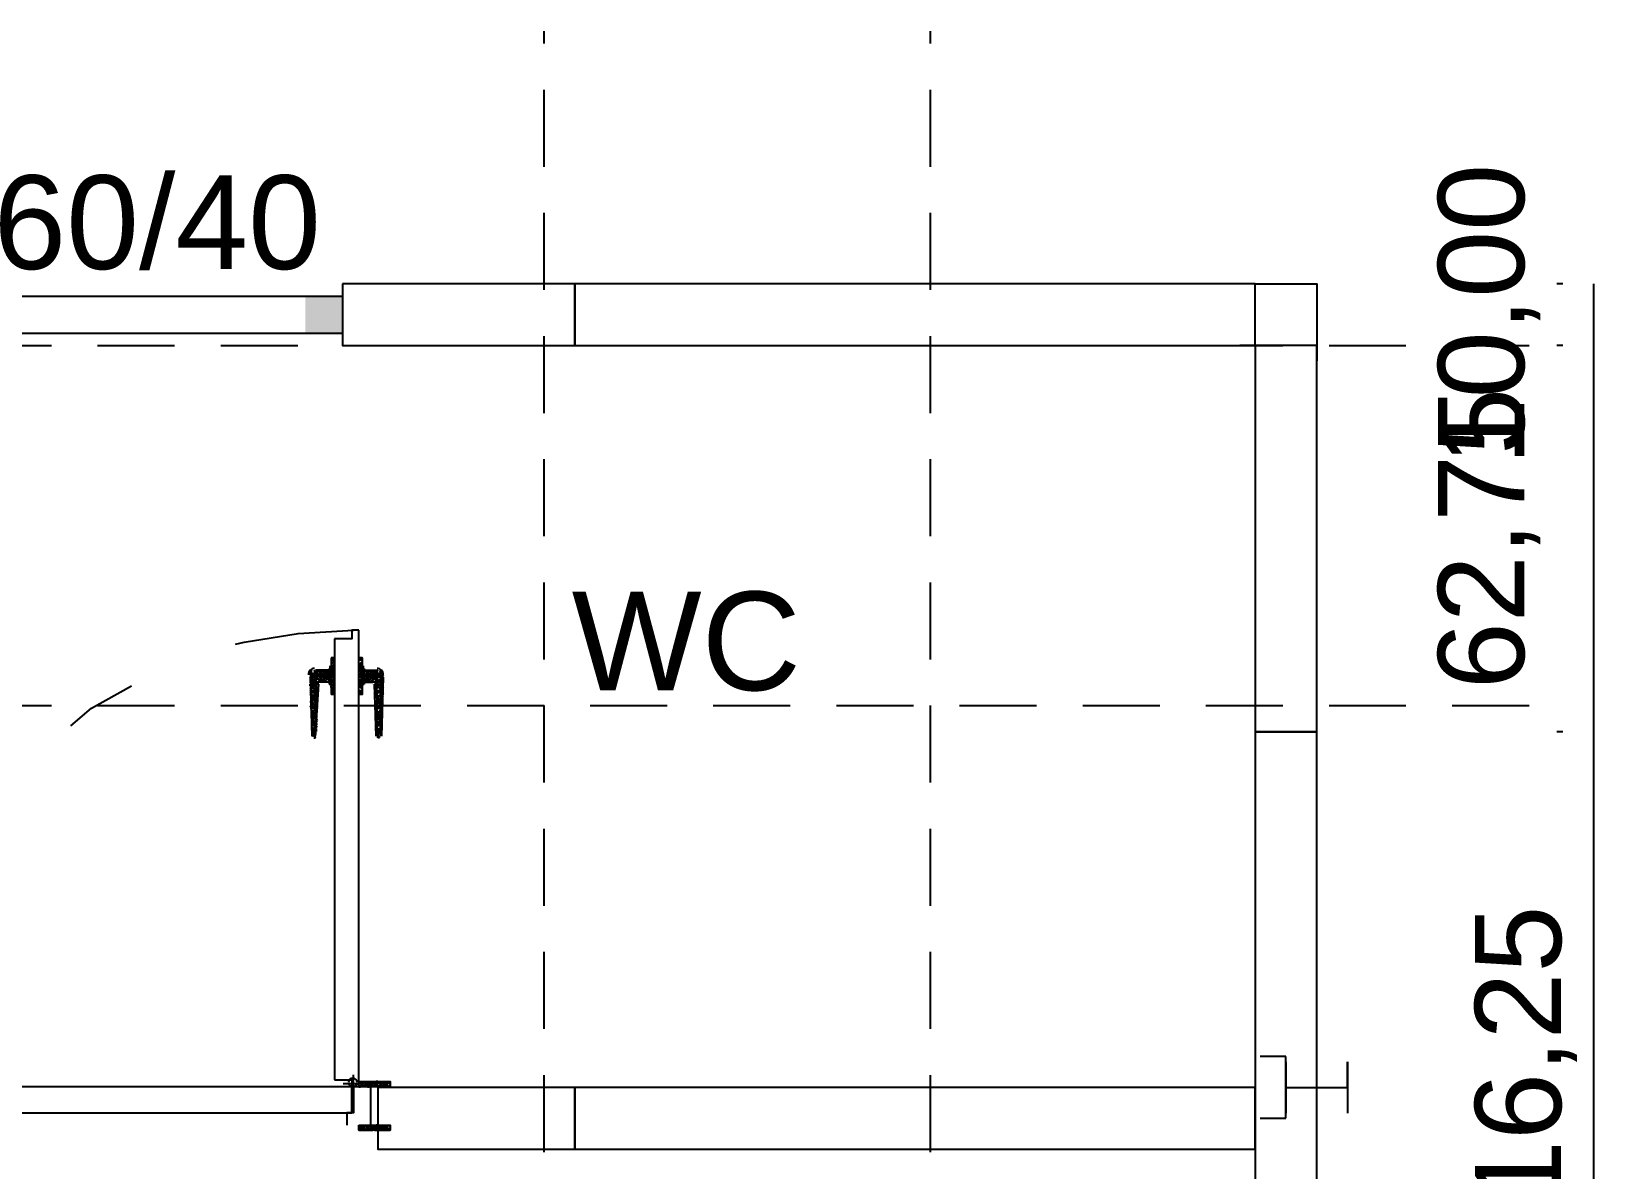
# Model space of a CAD drawing. Header units: centimetres. Extents: x -71 to 5571, y -2315 to 960.
# Drawn here: x 554.2 to 808, y 562.1 to 747 of the extents above; entities that cross this region are included whole.
import ezdxf

# ---------------------------------------------------------------- set-up
doc = ezdxf.new("R2010")
doc.units = ezdxf.units.CM
doc.linetypes.add('AKS_SEYREK', pattern=[20, 12.5, -7.5])
for name, color, linetype in [('AKS', 8, 'AKS_SEYREK'), ('DIS_DUVAR_100', 7, 'Continuous'), ('IC_DUVAR_100', 7, 'Continuous'), ('IC_KAPILAR', 7, 'Continuous'), ('IC_UCLU_H_100', 3, 'Continuous'), ('KOSE_PROFIL_100', 1, 'Continuous'), ('ODA_ADLARI', 7, 'Continuous'), ('OLCULER', 7, 'Continuous'), ('PENCERE', 10, 'Continuous')]:
    doc.layers.add(name, color=color, linetype=linetype)
doc.styles.add('ARIAL_TR', font='arial.ttf')
doc.dimstyles.new('PORTMAN', dxfattribs={"dimtxt": 14, "dimasz": 9, "dimexe": 6, "dimexo": 5, "dimgap": 4, "dimtad": 1, "dimzin": 0, "dimtxsty": 'ARIAL_TR', "dimblk": 'ARCHTICK', "dimcen": 2.5, "dimazin": 3, "dimtfac": 0.5, "dimtmove": 2, "dimatfit": 3})

# ---------------------------------------------------------------- blocks, each defined once
blk = doc.blocks.new('kaynak-pencere-6040')
at = {"layer": 'PENCERE', "color": 1}
for p, q in [((53375.86, 7992.28), (53385.86, 7992.28)), ((53377.86, 7932.28), (53377.86, 7992.28)), ((53383.86, 7932.28), (53383.86, 7992.28)), ((53375.86, 7932.28), (53385.86, 7932.28))]:
    blk.add_line(p, q, dxfattribs=at)
for points in [[(53377.86, 7992.28), (53377.86, 7986.28), (53383.86, 7992.28), (53383.86, 7986.28)], [(53377.86, 7932.28), (53377.86, 7938.28), (53383.86, 7932.28), (53383.86, 7938.28)]]:
    blk.add_solid(points, dxfattribs=at)
at = {"layer": 'PENCERE', "color": 0, "lineweight": 25, "style": 'ARIAL_TR'}
blk.add_text('60/40', height=15.217, rotation=90, dxfattribs=at).set_placement((53373.47, 7935.61))
blk = doc.blocks.new('BOM_P03_PENCERE_600x400')
at = {"layer": 'PENCERE'}
blk.add_blockref('kaynak-pencere-6040', (0, 0), dxfattribs=at)
blk = doc.blocks.new("100'LÜK 125'LİK (60x40) VASİSTASLI PANO")
for points in [[(0, 87.75), (10, 87.75), (10, 125.5), (0, 125.5)], [(0, 0), (10, 0), (10, 27.75), (0, 27.75)]]:
    blk.add_lwpolyline(points, close=True)
at = {"layer": 'PENCERE'}
blk.add_blockref('BOM_P03_PENCERE_600x400', (-53375.862, -7904.528), dxfattribs=at)
blk = doc.blocks.new("100'LÜK 110.5'LİK PANO")
blk.add_lwpolyline([(0, 0), (10, 0), (10, 110.5), (0, 110.5)], close=True)
blk = doc.blocks.new('100X100 DIŞ KÖŞE DİREĞİ')
at = {"color": 1}
for p, q in [((10, 12.5), (12.5, 12.5)), ((0, 2.5), (0, 0)), ((10, 2.5), (10, 0)), ((10, 2.5), (12.5, 2.5))]:
    blk.add_line(p, q, dxfattribs=at)
blk.add_lwpolyline([(0, 2.5), (10, 2.5), (10, 12.5), (0, 12.5)], close=True, dxfattribs=at)
blk = doc.blocks.new("100'LÜK 62.75'LİK PANO")
blk.add_lwpolyline([(0, 0), (10, 0), (10, 62.75), (0, 62.75)], close=True)
blk = doc.blocks.new("100'LÜK 116.25'LİK PANO")
blk.add_lwpolyline([(0, 0), (10, 0), (10, 116.25), (0, 116.25)], close=True)
blk = doc.blocks.new('kaynak-ic-kapi')
at = {"color": 133, "linetype": 'Continuous', "lineweight": 25, "true_color": 0x6ec1dd}
for p, q in [((54324.44, 7991.77), (54324.44, 7920.16)), ((54328.39, 7919.03), (54328.39, 7993.18)), ((54320.5, 7985.85), (54320.78, 7986.7)), ((54321.06, 7986.7), (54321.34, 7986.13)), ((54321.62, 7985.85), (54321.34, 7986.7)), ((54321.34, 7986.7), (54321.62, 7986.41)), ((54323.6, 7986.7), (54321.34, 7986.7)), ((54321.62, 7986.13), (54321.9, 7986.7)), ((54322.19, 7986.7), (54321.9, 7985.85)), ((54321.9, 7985.85), (54322.47, 7986.7)), ((54322.19, 7986.7), (54322.19, 7986.7)), ((54322.19, 7986.7), (54322.47, 7986.7)), ((54322.47, 7986.7), (54322.75, 7986.13)), ((54323.03, 7986.7), (54323.31, 7986.41)), ((54323.31, 7986.13), (54323.6, 7986.7)), ((54323.6, 7987.26), (54323.88, 7987.26)), ((54323.88, 7986.7), (54323.6, 7986.98)), ((54323.88, 7986.98), (54323.6, 7986.98)), ((54323.6, 7986.98), (54323.6, 7986.98)), ((54323.6, 7986.98), (54323.6, 7984.44)), ((54324.44, 7988.67), (54323.88, 7988.67)), ((54323.88, 7988.67), (54323.88, 7982.75)), ((54324.44, 7988.67), (54323.88, 7988.67)), ((54323.88, 7988.39), (54324.44, 7988.39)), ((54324.44, 7988.39), (54323.88, 7988.39)), ((54323.88, 7987.54), (54324.44, 7988.39)), ((54323.88, 7987.82), (54323.88, 7987.54)), ((54324.16, 7987.26), (54323.88, 7987.54)), ((54323.88, 7987.54), (54323.88, 7987.54)), ((54323.88, 7987.26), (54323.88, 7987.26)), ((54323.88, 7987.26), (54324.44, 7987.26)), ((54323.88, 7987.26), (54323.88, 7986.98)), ((54323.88, 7987.26), (54323.88, 7987.26)), ((54323.88, 7987.26), (54323.88, 7986.98)), ((54323.88, 7987.26), (54323.88, 7987.26)), ((54324.16, 7986.98), (54323.88, 7986.98)), ((54323.88, 7986.98), (54324.44, 7986.13)), ((54323.88, 7986.98), (54323.88, 7986.98)), ((54323.88, 7986.7), (54323.88, 7986.7)), ((54323.88, 7986.41), (54323.88, 7986.7)), ((54324.44, 7987.82), (54324.16, 7987.26)), ((54324.16, 7987.26), (54324.44, 7987.26)), ((54324.44, 7986.41), (54324.16, 7986.98)), ((54324.16, 7986.98), (54324.44, 7986.98)), ((54324.44, 7988.67), (54324.44, 7988.67)), ((54324.44, 7988.67), (54324.44, 7988.67)), ((54324.44, 7988.39), (54324.44, 7988.39)), ((54324.44, 7987.26), (54324.44, 7987.54)), ((54324.44, 7987.26), (54324.44, 7987.26)), ((54324.44, 7987.26), (54324.44, 7987.26)), ((54324.44, 7986.98), (54324.44, 7986.98)), ((54324.44, 7986.98), (54324.44, 7986.98)), ((54324.44, 7986.98), (54324.44, 7986.98)), ((54328.95, 7988.67), (54328.39, 7988.67)), ((54328.39, 7988.39), (54328.95, 7988.39)), ((54328.95, 7988.39), (54328.39, 7988.39)), ((54328.39, 7987.54), (54328.95, 7988.11)), ((54328.39, 7987.82), (54328.67, 7987.54)), ((54328.67, 7987.26), (54328.39, 7987.54)), ((54328.67, 7987.26), (54328.39, 7987.54)), ((54328.39, 7987.54), (54328.67, 7987.54)), ((54328.39, 7987.26), (54328.39, 7987.26)), ((54328.39, 7987.26), (54328.39, 7987.26)), ((54328.39, 7987.26), (54328.39, 7986.98)), ((54328.67, 7986.98), (54328.39, 7986.98)), ((54328.39, 7986.98), (54328.95, 7986.13)), ((54328.39, 7986.7), (54328.67, 7986.7)), ((54328.39, 7986.41), (54328.67, 7986.7)), ((54328.67, 7987.26), (54328.95, 7987.26)), ((54328.67, 7987.26), (54328.95, 7987.26)), ((54328.95, 7986.7), (54328.67, 7986.98)), ((54328.67, 7986.98), (54328.95, 7986.98)), ((54328.95, 7987.26), (54329.24, 7987.26)), ((54328.95, 7987.26), (54328.95, 7987.26)), ((54328.95, 7987.26), (54328.95, 7986.98)), ((54328.95, 7987.26), (54328.95, 7987.26)), ((54328.95, 7986.98), (54328.95, 7986.98)), ((54329.24, 7986.98), (54328.95, 7986.98)), ((54328.95, 7986.98), (54329.24, 7986.41)), ((54328.95, 7986.98), (54328.95, 7986.98)), ((54329.24, 7986.98), (54329.24, 7984.44)), ((54329.24, 7986.13), (54329.52, 7986.7)), ((54329.24, 7986.7), (54331.49, 7986.7)), ((54329.8, 7986.7), (54329.52, 7985.85)), ((54329.52, 7985.85), (54330.08, 7986.7)), ((54329.8, 7986.7), (54329.8, 7986.7)), ((54329.8, 7986.7), (54330.08, 7986.7)), ((54330.08, 7986.7), (54330.36, 7986.13)), ((54330.65, 7986.7), (54330.93, 7986.41)), ((54330.93, 7986.13), (54331.21, 7986.7)), ((54331.21, 7985.85), (54331.49, 7986.7)), ((54331.49, 7986.7), (54331.49, 7986.7)), ((54331.49, 7986.7), (54331.49, 7986.7)), ((54331.77, 7986.7), (54332.05, 7986.13)), ((54332.34, 7985.85), (54332.05, 7986.7)), ((54320.78, 7985.85), (54320.5, 7986.13)), ((54321.34, 7986.13), (54320.5, 7986.13)), ((54320.5, 7985.85), (54320.5, 7985.85)), ((54320.5, 7985.85), (54320.5, 7985.85)), ((54320.78, 7985.85), (54320.5, 7985.57)), ((54320.5, 7985.85), (54321.06, 7985)), ((54321.34, 7985.57), (54320.5, 7985.57)), ((54320.5, 7985.57), (54320.78, 7975.98)), ((54320.78, 7985), (54320.5, 7984.72)), ((54320.5, 7985), (54320.5, 7984.72)), ((54320.78, 7984.72), (54320.5, 7984.72)), ((54320.5, 7984.44), (54320.78, 7984.44)), ((54321.06, 7984.44), (54320.5, 7983.6)), ((54320.78, 7984.16), (54320.5, 7984.44)), ((54320.78, 7984.44), (54320.5, 7984.44)), ((54320.5, 7984.16), (54320.5, 7984.44)), ((54320.5, 7983.31), (54321.06, 7984.16)), ((54320.78, 7984.72), (54321.34, 7985.57)), ((54320.78, 7985), (54321.06, 7985)), ((54320.78, 7984.44), (54320.78, 7984.72)), ((54321.06, 7984.72), (54320.78, 7984.72)), ((54320.78, 7984.44), (54320.78, 7984.44)), ((54321.06, 7984.44), (54320.78, 7984.16)), ((54320.78, 7984.16), (54321.06, 7984.16)), ((54320.78, 7984.16), (54321.34, 7983.31)), ((54321.62, 7985.85), (54321.06, 7984.72)), ((54321.06, 7984.72), (54321.34, 7984.72)), ((54321.06, 7984.44), (54321.9, 7984.44)), ((54321.06, 7984.44), (54321.34, 7984.44)), ((54321.34, 7986.41), (54321.34, 7986.13)), ((54321.34, 7986.41), (54321.62, 7986.41)), ((54321.62, 7985.85), (54321.34, 7986.13)), ((54321.62, 7985.85), (54321.34, 7985.57)), ((54321.34, 7985.29), (54321.34, 7985.57)), ((54321.34, 7985.29), (54321.62, 7985.29)), ((54321.34, 7984.72), (54321.62, 7985.29)), ((54321.34, 7984.44), (54321.34, 7984.72)), ((54322.19, 7984.72), (54321.34, 7984.72)), ((54321.34, 7984.44), (54321.34, 7984.44)), ((54321.9, 7984.44), (54321.34, 7984.44)), ((54321.34, 7984.44), (54321.62, 7983.6)), ((54321.34, 7975.98), (54321.9, 7984.44)), ((54321.9, 7985.85), (54321.62, 7986.13)), ((54321.9, 7985.85), (54321.62, 7985.57)), ((54321.62, 7985.57), (54322.19, 7984.72)), ((54322.47, 7984.72), (54321.9, 7985.85)), ((54321.9, 7985.85), (54321.9, 7985.85)), ((54321.9, 7985.85), (54321.9, 7985.85)), ((54321.9, 7985.85), (54322.47, 7985)), ((54323.6, 7984.72), (54321.9, 7984.72)), ((54321.9, 7984.44), (54321.9, 7984.44)), ((54322.19, 7985.85), (54322.19, 7986.13)), ((54323.03, 7986.13), (54322.19, 7986.13)), ((54322.19, 7985.85), (54322.19, 7985.57)), ((54323.03, 7985.57), (54322.19, 7985.57)), ((54322.19, 7985), (54322.19, 7984.72)), ((54322.19, 7985), (54322.47, 7985)), ((54322.19, 7984.72), (54322.19, 7984.72)), ((54322.47, 7984.72), (54322.75, 7985.57)), ((54322.47, 7984.72), (54322.47, 7984.72)), ((54323.03, 7986.41), (54322.75, 7986.13)), ((54323.03, 7985.29), (54322.75, 7985.57)), ((54322.75, 7984.72), (54323.31, 7985.29)), ((54322.75, 7984.72), (54322.75, 7984.72)), ((54323.6, 7984.72), (54322.75, 7984.72)), ((54323.03, 7986.41), (54323.31, 7986.41)), ((54323.03, 7985.85), (54323.03, 7986.13)), ((54323.03, 7985.85), (54323.03, 7985.57)), ((54323.03, 7985.29), (54323.31, 7985.29)), ((54323.31, 7985.85), (54323.31, 7986.13)), ((54323.31, 7985.85), (54323.6, 7985.85)), ((54323.31, 7985.85), (54323.6, 7985.85)), ((54323.31, 7985.85), (54323.31, 7985.57)), ((54323.31, 7985.85), (54323.6, 7985.85)), ((54323.31, 7985.57), (54323.6, 7984.72)), ((54323.88, 7985.85), (54323.6, 7986.13)), ((54323.88, 7986.13), (54323.6, 7986.13)), ((54323.6, 7985.85), (54323.88, 7985.85)), ((54323.88, 7985.85), (54323.6, 7985.57)), ((54323.6, 7985.85), (54323.6, 7985.57)), ((54323.88, 7985.57), (54323.6, 7985.57)), ((54323.6, 7985.57), (54323.88, 7985.29)), ((54323.88, 7985), (54323.6, 7984.72)), ((54323.88, 7984.72), (54323.6, 7984.72)), ((54323.6, 7984.72), (54323.6, 7984.72)), ((54323.6, 7984.44), (54323.88, 7984.44)), ((54323.88, 7984.44), (54323.6, 7984.44)), ((54324.44, 7986.13), (54323.88, 7986.13)), ((54323.88, 7985.85), (54324.44, 7985.85)), ((54324.44, 7985.57), (54323.88, 7985.57)), ((54323.88, 7984.72), (54324.44, 7985.57)), ((54323.88, 7985.29), (54323.88, 7985)), ((54323.88, 7985), (54323.88, 7985)), ((54323.88, 7984.44), (54323.88, 7984.72)), ((54323.88, 7984.44), (54323.88, 7984.72)), ((54324.16, 7984.72), (54323.88, 7984.72)), ((54323.88, 7984.44), (54324.44, 7984.44)), ((54323.88, 7984.44), (54323.88, 7984.44)), ((54323.88, 7984.44), (54323.88, 7984.16)), ((54323.88, 7984.44), (54323.88, 7984.44)), ((54324.16, 7984.44), (54323.88, 7984.16)), ((54323.88, 7984.44), (54323.88, 7984.44)), ((54323.88, 7984.16), (54323.88, 7984.16)), ((54323.88, 7983.88), (54323.88, 7984.16)), ((54323.88, 7984.16), (54324.44, 7983.31)), ((54323.88, 7984.16), (54323.88, 7984.16)), ((54324.44, 7985.29), (54324.16, 7984.72)), ((54324.16, 7984.72), (54324.44, 7984.72)), ((54324.44, 7983.88), (54324.16, 7984.44)), ((54324.16, 7984.44), (54324.44, 7984.44)), ((54324.44, 7986.13), (54324.44, 7986.13)), ((54324.44, 7985.57), (54324.44, 7985.57)), ((54324.44, 7984.72), (54324.44, 7984.72)), ((54324.44, 7984.72), (54324.44, 7984.72)), ((54324.44, 7984.72), (54324.44, 7984.72)), ((54324.44, 7984.44), (54324.44, 7984.44)), ((54324.44, 7984.44), (54324.44, 7984.44)), ((54324.44, 7984.44), (54324.44, 7984.44)), ((54328.95, 7986.13), (54328.39, 7986.13)), ((54328.39, 7985.85), (54328.95, 7985.85)), ((54328.95, 7985.57), (54328.39, 7985.57)), ((54328.39, 7984.72), (54328.95, 7985.57)), ((54328.39, 7985.29), (54328.67, 7985)), ((54328.39, 7985), (54328.67, 7985)), ((54328.39, 7984.44), (54328.39, 7984.72)), ((54328.67, 7984.72), (54328.39, 7984.72)), ((54328.39, 7984.44), (54328.39, 7984.44)), ((54328.67, 7984.44), (54328.39, 7984.16)), ((54328.39, 7984.44), (54328.39, 7984.44)), ((54328.67, 7984.44), (54328.39, 7984.16)), ((54328.39, 7984.16), (54328.67, 7984.16)), ((54328.39, 7983.88), (54328.67, 7984.16)), ((54328.39, 7984.16), (54328.95, 7983.6)), ((54328.95, 7985), (54328.67, 7984.72)), ((54328.67, 7984.72), (54328.95, 7984.72)), ((54328.67, 7984.44), (54328.95, 7984.44)), ((54328.67, 7984.44), (54328.95, 7984.44)), ((54328.95, 7986.41), (54328.95, 7986.13)), ((54328.95, 7986.41), (54329.24, 7986.41)), ((54329.24, 7985.85), (54328.95, 7986.13)), ((54328.95, 7986.13), (54328.95, 7986.13)), ((54328.95, 7986.13), (54328.95, 7986.13)), ((54328.95, 7985.85), (54329.24, 7985.85)), ((54329.24, 7985.85), (54328.95, 7985.57)), ((54329.24, 7985.57), (54328.95, 7985)), ((54328.95, 7985.29), (54328.95, 7985.57)), ((54328.95, 7985.57), (54328.95, 7985.57)), ((54328.95, 7985.57), (54328.95, 7985.57)), ((54328.95, 7985.29), (54329.24, 7985.29)), ((54328.95, 7984.72), (54329.24, 7985.29)), ((54328.95, 7984.72), (54328.95, 7984.72)), ((54328.95, 7984.44), (54328.95, 7984.72)), ((54329.24, 7984.72), (54328.95, 7984.72)), ((54328.95, 7984.44), (54329.24, 7984.44)), ((54328.95, 7984.44), (54328.95, 7984.44)), ((54328.95, 7984.44), (54328.95, 7984.44)), ((54329.24, 7984.44), (54328.95, 7984.44)), ((54328.95, 7984.44), (54328.95, 7984.16)), ((54328.95, 7984.44), (54328.95, 7984.44)), ((54328.95, 7984.16), (54328.95, 7984.16)), ((54329.24, 7986.41), (54329.24, 7986.41)), ((54329.52, 7985.85), (54329.24, 7986.13)), ((54329.24, 7985.85), (54330.65, 7985.85)), ((54329.24, 7985.85), (54329.24, 7985.57)), ((54329.24, 7985.85), (54329.24, 7985.85)), ((54329.52, 7985.85), (54329.24, 7985.57)), ((54329.24, 7985.57), (54329.8, 7984.72)), ((54329.24, 7985.29), (54329.24, 7985.29)), ((54329.24, 7985.29), (54329.24, 7985.29)), ((54329.8, 7984.72), (54329.24, 7984.72)), ((54329.24, 7984.72), (54330.65, 7984.72)), ((54330.08, 7984.72), (54329.52, 7985.85)), ((54329.52, 7985.85), (54329.52, 7985.85)), ((54329.52, 7985.85), (54329.52, 7985.85)), ((54329.52, 7985.85), (54330.08, 7985)), ((54329.8, 7985.85), (54329.8, 7986.13)), ((54330.65, 7986.13), (54329.8, 7986.13)), ((54329.8, 7985.85), (54329.8, 7985.57)), ((54330.65, 7985.57), (54329.8, 7985.57)), ((54329.8, 7985), (54329.8, 7984.72)), ((54329.8, 7985), (54330.08, 7985)), ((54329.8, 7984.72), (54329.8, 7984.72)), ((54330.08, 7984.72), (54330.36, 7985.57)), ((54330.08, 7984.72), (54330.08, 7984.72)), ((54330.65, 7986.41), (54330.36, 7986.13)), ((54330.65, 7985.29), (54330.36, 7985.57)), ((54330.36, 7984.72), (54330.93, 7985.29)), ((54330.36, 7984.72), (54330.36, 7984.72)), ((54331.49, 7984.72), (54330.36, 7984.72)), ((54330.65, 7986.41), (54330.93, 7986.41)), ((54330.65, 7985.85), (54330.65, 7986.13)), ((54330.65, 7985.85), (54330.65, 7985.57)), ((54330.65, 7985.29), (54330.93, 7985.29)), ((54330.65, 7984.44), (54330.65, 7984.44)), ((54330.93, 7985.85), (54330.93, 7986.13)), ((54330.93, 7985.85), (54332.34, 7985.85)), ((54330.93, 7985.85), (54331.21, 7985.85)), ((54330.93, 7985.85), (54330.93, 7985.57)), ((54330.93, 7985.85), (54331.21, 7985.85)), ((54330.93, 7985.57), (54331.21, 7984.72)), ((54331.49, 7984.44), (54330.93, 7983.6)), ((54331.49, 7984.44), (54330.93, 7984.44)), ((54330.93, 7983.88), (54331.21, 7984.44)), ((54331.21, 7975.98), (54330.93, 7984.44)), ((54331.49, 7985.85), (54331.21, 7986.13)), ((54332.05, 7986.13), (54331.21, 7986.13)), ((54331.49, 7985.85), (54331.21, 7985.57)), ((54331.21, 7985.85), (54331.49, 7985)), ((54332.05, 7985.57), (54331.21, 7985.57)), ((54331.49, 7985), (54331.21, 7984.72)), ((54331.49, 7984.16), (54331.21, 7984.44)), ((54331.21, 7983.31), (54331.49, 7984.16)), ((54331.49, 7984.72), (54332.05, 7985.57)), ((54331.49, 7985), (54331.49, 7985)), ((54331.49, 7984.44), (54331.49, 7984.72)), ((54331.77, 7984.72), (54331.49, 7984.72)), ((54331.49, 7984.44), (54331.49, 7984.44)), ((54331.77, 7984.44), (54331.49, 7984.16)), ((54331.49, 7984.16), (54331.49, 7984.16)), ((54331.49, 7984.16), (54332.05, 7983.31)), ((54332.34, 7985.85), (54331.77, 7984.72)), ((54331.77, 7984.72), (54332.05, 7984.72)), ((54332.34, 7983.31), (54331.77, 7984.44)), ((54331.77, 7984.44), (54332.05, 7984.44)), ((54332.05, 7986.41), (54332.05, 7986.13)), ((54332.05, 7986.41), (54332.34, 7986.41)), ((54332.34, 7985.85), (54332.05, 7986.13)), ((54332.34, 7985.85), (54332.05, 7985.57)), ((54332.05, 7985.29), (54332.05, 7985.57)), ((54332.34, 7985.57), (54332.05, 7975.98)), ((54332.05, 7985.29), (54332.34, 7985.29)), ((54332.05, 7984.72), (54332.34, 7985.29)), ((54332.05, 7984.44), (54332.05, 7984.72)), ((54332.34, 7984.72), (54332.05, 7984.72)), ((54332.05, 7984.44), (54332.05, 7984.44)), ((54332.34, 7984.44), (54332.05, 7984.44)), ((54332.05, 7984.44), (54332.34, 7983.88)), ((54332.34, 7985.57), (54332.34, 7985.57)), ((54332.34, 7985.57), (54332.34, 7985.29)), ((54320.5, 7983.31), (54321.62, 7983.31)), ((54320.5, 7983.31), (54320.5, 7983.31)), ((54320.78, 7983.31), (54320.5, 7983.31)), ((54320.78, 7983.31), (54320.5, 7983.03)), ((54321.34, 7983.31), (54320.5, 7983.31)), ((54320.5, 7983.03), (54320.5, 7983.03)), ((54321.34, 7983.03), (54320.5, 7983.03)), ((54320.5, 7983.03), (54321.06, 7982.47)), ((54320.78, 7982.47), (54320.5, 7982.19)), ((54320.78, 7982.19), (54320.5, 7982.19)), ((54320.5, 7982.19), (54320.5, 7982.19)), ((54320.5, 7981.9), (54320.78, 7981.9)), ((54320.78, 7981.34), (54320.5, 7981.62)), ((54320.78, 7981.62), (54320.5, 7981.62)), ((54320.5, 7981.62), (54320.5, 7981.62)), ((54320.78, 7982.19), (54321.34, 7983.03)), ((54320.78, 7982.47), (54321.06, 7982.47)), ((54320.78, 7981.9), (54320.78, 7982.19)), ((54321.06, 7981.9), (54320.78, 7982.19)), ((54320.78, 7981.9), (54320.78, 7981.62)), ((54321.06, 7981.9), (54320.78, 7981.62)), ((54320.78, 7981.62), (54321.34, 7980.78)), ((54321.06, 7981.9), (54321.62, 7981.9)), ((54321.06, 7981.9), (54321.34, 7981.9)), ((54321.06, 7981.9), (54321.34, 7981.9)), ((54321.34, 7983.6), (54321.34, 7983.31)), ((54321.34, 7983.6), (54321.62, 7983.6)), ((54321.62, 7983.31), (54321.34, 7983.31)), ((54321.62, 7983.31), (54321.34, 7983.03)), ((54321.34, 7982.75), (54321.34, 7983.03)), ((54321.34, 7982.75), (54321.62, 7982.75)), ((54321.34, 7981.9), (54321.62, 7982.75)), ((54321.34, 7981.9), (54321.34, 7982.19)), ((54321.62, 7982.19), (54321.34, 7982.19)), ((54321.34, 7981.9), (54321.34, 7981.62)), ((54321.34, 7981.9), (54321.62, 7981.06)), ((54321.62, 7981.62), (54321.34, 7981.62)), ((54321.62, 7983.6), (54321.9, 7983.88)), ((54321.9, 7983.31), (54321.62, 7983.6)), ((54321.62, 7983.03), (54321.62, 7982.75)), ((54321.62, 7982.75), (54321.62, 7982.75)), ((54323.88, 7983.31), (54324.44, 7983.31)), ((54324.44, 7983.31), (54323.88, 7983.31)), ((54324.44, 7983.03), (54323.88, 7983.03)), ((54324.44, 7982.75), (54323.88, 7982.75)), ((54324.16, 7982.75), (54324.44, 7983.03)), ((54324.44, 7983.31), (54324.44, 7983.31)), ((54324.44, 7983.03), (54324.44, 7983.03)), ((54328.39, 7983.31), (54328.95, 7983.31)), ((54328.95, 7983.31), (54328.39, 7983.31)), ((54328.95, 7983.03), (54328.39, 7983.03)), ((54328.95, 7982.75), (54328.95, 7982.75)), ((54330.93, 7983.31), (54332.34, 7983.31)), ((54330.93, 7983.31), (54331.21, 7983.31)), ((54331.49, 7981.9), (54330.93, 7983.03)), ((54330.93, 7983.03), (54331.21, 7983.03)), ((54330.93, 7982.47), (54331.21, 7982.19)), ((54331.49, 7983.31), (54331.21, 7983.31)), ((54331.49, 7983.31), (54331.21, 7983.03)), ((54332.05, 7983.31), (54331.21, 7983.31)), ((54332.05, 7983.03), (54331.21, 7983.03)), ((54331.21, 7983.03), (54331.49, 7982.47)), ((54331.49, 7982.47), (54331.21, 7982.19)), ((54331.49, 7982.19), (54331.21, 7982.19)), ((54331.49, 7981.9), (54331.21, 7981.06)), ((54331.49, 7981.34), (54331.21, 7981.62)), ((54331.49, 7981.62), (54331.21, 7981.62)), ((54331.21, 7981.34), (54331.21, 7981.62)), ((54331.49, 7982.19), (54332.05, 7983.03)), ((54331.49, 7982.47), (54331.49, 7982.47)), ((54331.49, 7981.9), (54331.49, 7982.19)), ((54331.77, 7981.9), (54331.49, 7982.19)), ((54331.49, 7981.9), (54331.49, 7981.62)), ((54331.77, 7981.9), (54331.49, 7981.62)), ((54331.49, 7981.62), (54332.05, 7980.78)), ((54332.34, 7983.03), (54331.77, 7981.9)), ((54332.05, 7981.06), (54331.77, 7981.9)), ((54331.77, 7981.9), (54332.05, 7981.9)), ((54331.77, 7981.9), (54332.05, 7981.9)), ((54332.05, 7983.6), (54332.05, 7983.31)), ((54332.05, 7983.6), (54332.34, 7983.6)), ((54332.34, 7983.31), (54332.05, 7983.31)), ((54332.34, 7983.31), (54332.05, 7983.03)), ((54332.05, 7982.75), (54332.05, 7983.03)), ((54332.05, 7982.75), (54332.34, 7982.75)), ((54332.05, 7981.9), (54332.34, 7982.47)), ((54332.05, 7981.9), (54332.05, 7982.19)), ((54332.34, 7982.19), (54332.05, 7982.19)), ((54332.05, 7981.9), (54332.05, 7981.62)), ((54332.05, 7981.9), (54332.05, 7981.34)), ((54332.34, 7981.62), (54332.05, 7981.62)), ((54320.5, 7980.78), (54321.06, 7981.34)), ((54320.78, 7980.49), (54320.5, 7980.78)), ((54321.34, 7980.78), (54320.5, 7980.78)), ((54320.5, 7980.49), (54321.62, 7980.49)), ((54320.78, 7980.49), (54320.5, 7980.49)), ((54321.34, 7980.49), (54320.5, 7980.49)), ((54320.78, 7981.34), (54321.06, 7981.34)), ((54320.78, 7979.65), (54321.34, 7980.49)), ((54320.78, 7980.21), (54321.06, 7979.65)), ((54321.06, 7979.37), (54320.78, 7979.65)), ((54321.06, 7979.37), (54320.78, 7979.65)), ((54320.78, 7979.65), (54320.78, 7979.65)), ((54320.78, 7979.65), (54321.06, 7979.65)), ((54320.78, 7979.37), (54320.78, 7979.37)), ((54320.78, 7979.37), (54320.78, 7979.37)), ((54320.78, 7979.37), (54320.78, 7979.08)), ((54320.78, 7979.37), (54320.78, 7979.37)), ((54321.06, 7979.08), (54320.78, 7978.8)), ((54320.78, 7979.08), (54320.78, 7979.08)), ((54321.06, 7979.37), (54321.62, 7979.37)), ((54321.06, 7979.37), (54321.34, 7979.37)), ((54321.62, 7978.24), (54321.06, 7979.08)), ((54321.06, 7979.08), (54321.34, 7979.08)), ((54321.34, 7981.06), (54321.34, 7980.78)), ((54321.34, 7981.06), (54321.62, 7981.06)), ((54321.62, 7980.49), (54321.34, 7980.78)), ((54321.62, 7980.49), (54321.34, 7980.49)), ((54321.34, 7980.21), (54321.34, 7980.49)), ((54321.34, 7980.21), (54321.62, 7980.21)), ((54321.34, 7979.37), (54321.62, 7979.93)), ((54321.34, 7979.37), (54321.34, 7979.37)), ((54321.34, 7979.37), (54321.34, 7979.08)), ((54321.62, 7979.37), (54321.34, 7979.37)), ((54321.62, 7979.08), (54321.34, 7979.08)), ((54321.34, 7979.08), (54321.62, 7978.52)), ((54321.62, 7980.78), (54321.62, 7981.06)), ((54321.62, 7980.78), (54321.62, 7980.78)), ((54331.21, 7980.78), (54331.49, 7981.34)), ((54331.21, 7980.78), (54331.21, 7980.78)), ((54331.49, 7980.49), (54331.21, 7980.78)), ((54332.05, 7980.78), (54331.21, 7980.78)), ((54331.21, 7980.49), (54332.05, 7980.49)), ((54331.21, 7980.49), (54331.21, 7980.49)), ((54331.49, 7980.49), (54331.21, 7980.49)), ((54332.05, 7980.49), (54331.21, 7980.49)), ((54331.21, 7980.49), (54331.49, 7979.65)), ((54331.49, 7979.37), (54331.21, 7979.93)), ((54331.49, 7979.65), (54331.21, 7979.37)), ((54331.21, 7979.65), (54331.21, 7979.37)), ((54331.49, 7979.37), (54331.21, 7978.52)), ((54331.49, 7979.37), (54331.21, 7979.37)), ((54331.49, 7978.8), (54331.21, 7979.08)), ((54331.49, 7979.08), (54331.21, 7979.08)), ((54331.21, 7979.08), (54331.21, 7979.08)), ((54331.49, 7981.34), (54331.49, 7981.34)), ((54331.49, 7979.65), (54332.05, 7980.49)), ((54331.77, 7979.37), (54331.49, 7979.65)), ((54331.49, 7979.65), (54331.49, 7979.65)), ((54331.49, 7979.37), (54331.49, 7979.37)), ((54331.49, 7979.37), (54331.49, 7979.08)), ((54331.77, 7979.08), (54331.49, 7978.8)), ((54332.05, 7980.21), (54331.77, 7979.37)), ((54331.77, 7979.37), (54332.05, 7979.37)), ((54332.05, 7978.52), (54331.77, 7979.08)), ((54331.77, 7979.08), (54332.05, 7979.08)), ((54332.05, 7981.06), (54332.05, 7980.78)), ((54332.05, 7981.06), (54332.05, 7981.06)), ((54332.05, 7980.78), (54332.05, 7980.78)), ((54332.05, 7980.49), (54332.05, 7980.49)), ((54332.05, 7980.21), (54332.05, 7980.49)), ((54332.05, 7980.21), (54332.05, 7980.21)), ((54332.05, 7979.37), (54332.05, 7979.65)), ((54332.05, 7979.37), (54332.05, 7979.37)), ((54332.05, 7979.37), (54332.05, 7979.37)), ((54332.05, 7979.08), (54332.05, 7979.08)), ((54332.05, 7979.08), (54332.05, 7979.08)), ((54332.05, 7979.08), (54332.05, 7978.8)), ((54320.78, 7978.8), (54321.06, 7978.8)), ((54320.78, 7978.52), (54321.06, 7978.8)), ((54320.78, 7978.8), (54321.34, 7978.24)), ((54321.34, 7978.24), (54320.78, 7978.24)), ((54320.78, 7977.96), (54321.62, 7977.96)), ((54321.34, 7977.67), (54320.78, 7977.67)), ((54320.78, 7976.83), (54321.34, 7977.67)), ((54320.78, 7977.39), (54321.06, 7977.11)), ((54320.78, 7977.11), (54321.06, 7977.11)), ((54321.06, 7976.83), (54320.78, 7976.83)), ((54320.78, 7976.55), (54320.78, 7976.55)), ((54321.06, 7976.55), (54320.78, 7976.26)), ((54320.78, 7976.55), (54320.78, 7976.55)), ((54320.78, 7976.55), (54320.78, 7976.55)), ((54321.06, 7976.55), (54320.78, 7976.26)), ((54321.62, 7977.67), (54321.06, 7976.83)), ((54321.06, 7976.83), (54321.34, 7976.83)), ((54321.06, 7976.55), (54321.34, 7976.55)), ((54321.06, 7976.55), (54321.34, 7976.55)), ((54321.62, 7977.96), (54321.34, 7978.24)), ((54321.34, 7978.24), (54321.34, 7978.24)), ((54321.34, 7978.24), (54321.62, 7978.24)), ((54321.62, 7977.96), (54321.34, 7977.67)), ((54321.34, 7977.39), (54321.34, 7977.67)), ((54321.34, 7977.39), (54321.62, 7977.39)), ((54321.34, 7976.83), (54321.62, 7977.11)), ((54321.34, 7976.55), (54321.34, 7976.83)), ((54321.62, 7976.83), (54321.34, 7976.83)), ((54321.34, 7976.55), (54321.34, 7976.26)), ((54321.34, 7976.55), (54321.34, 7976.26)), ((54331.21, 7978.24), (54331.49, 7978.8)), ((54331.49, 7977.96), (54331.21, 7978.24)), ((54332.05, 7978.24), (54331.21, 7978.24)), ((54331.21, 7977.96), (54332.05, 7977.96)), ((54331.49, 7977.96), (54331.21, 7977.67)), ((54332.05, 7977.67), (54331.21, 7977.67)), ((54331.21, 7977.67), (54331.49, 7977.11)), ((54331.49, 7976.55), (54331.21, 7977.11)), ((54331.49, 7977.11), (54331.21, 7976.83)), ((54331.49, 7976.83), (54331.21, 7976.83)), ((54331.49, 7976.55), (54331.21, 7975.98)), ((54331.49, 7978.8), (54331.49, 7978.8)), ((54331.49, 7978.8), (54332.05, 7978.24)), ((54331.49, 7976.83), (54332.05, 7977.67)), ((54331.49, 7977.11), (54331.49, 7977.11)), ((54331.49, 7976.55), (54331.49, 7976.83)), ((54331.77, 7976.83), (54331.49, 7976.83)), ((54331.49, 7976.55), (54331.49, 7976.26)), ((54331.77, 7976.55), (54331.49, 7976.26)), ((54332.05, 7977.39), (54331.77, 7976.83)), ((54331.77, 7976.83), (54332.05, 7976.83)), ((54332.05, 7975.98), (54331.77, 7976.55)), ((54331.77, 7976.55), (54332.05, 7976.55)), ((54332.05, 7978.24), (54332.05, 7978.24)), ((54332.05, 7977.67), (54332.05, 7977.67)), ((54332.05, 7976.83), (54332.05, 7976.83)), ((54332.05, 7976.55), (54332.05, 7976.55)), ((54320.78, 7976.26), (54321.06, 7976.26)), ((54320.78, 7975.98), (54321.06, 7976.26)), ((54320.78, 7976.26), (54321.34, 7975.7)), ((54321.06, 7975.98), (54321.06, 7975.98)), ((54321.06, 7975.7), (54321.34, 7975.7)), ((54321.34, 7976.26), (54321.34, 7976.26)), ((54321.34, 7975.98), (54321.34, 7975.98)), ((54331.49, 7976.26), (54331.21, 7976.26)), ((54331.49, 7976.26), (54331.21, 7976.26)), ((54331.49, 7976.26), (54331.49, 7976.26)), ((54331.49, 7975.7), (54331.49, 7976.26)), ((54331.49, 7976.26), (54331.77, 7975.7)), ((54331.49, 7975.98), (54331.49, 7975.98)), ((54331.77, 7975.7), (54331.49, 7975.7)), ((54331.77, 7975.98), (54331.77, 7975.98)), ((54327.54, 7918.47), (54327.54, 7921)), ((54327.54, 7919.03), (54253.39, 7919.03)), ((54325.85, 7919.59), (54328.95, 7919.59)), ((54327.26, 7914.8), (54327.26, 7919.03)), ((54328.95, 7919.59), (54328.39, 7919.59)), ((54328.39, 7919.31), (54328.67, 7919.03)), ((54328.39, 7919.03), (54328.67, 7919.03)), ((54329.24, 7919.88), (54328.67, 7919.03)), ((54328.67, 7919.03), (54328.95, 7919.59)), ((54329.24, 7919.88), (54328.95, 7919.59)), ((54328.95, 7919.31), (54328.95, 7919.59)), ((54328.95, 7919.31), (54329.24, 7919.31)), ((54328.95, 7919.03), (54329.24, 7919.31)), ((54329.24, 7919.88), (54329.24, 7919.88)), ((54329.24, 7919.88), (54329.24, 7919.88)), ((54329.52, 7919.88), (54329.24, 7919.59)), ((54329.24, 7919.59), (54329.52, 7919.03)), ((54329.8, 7919.03), (54329.52, 7919.88)), ((54329.52, 7919.88), (54329.52, 7919.88)), ((54329.52, 7919.88), (54330.08, 7919.03)), ((54329.8, 7919.88), (54329.8, 7919.88)), ((54329.8, 7919.88), (54329.8, 7919.59)), ((54330.65, 7919.59), (54329.8, 7919.59)), ((54329.8, 7919.03), (54329.8, 7919.03)), ((54329.8, 7919.03), (54330.08, 7919.03)), ((54330.08, 7919.03), (54330.36, 7919.59)), ((54330.93, 7919.88), (54330.36, 7919.03)), ((54330.65, 7919.31), (54330.36, 7919.59)), ((54330.36, 7912.83), (54330.36, 7919.03)), ((54330.65, 7919.88), (54330.65, 7919.88)), ((54330.65, 7919.88), (54330.65, 7919.59)), ((54330.65, 7919.31), (54330.93, 7919.31)), ((54330.65, 7919.03), (54330.93, 7919.31)), ((54331.49, 7919.03), (54330.93, 7919.88)), ((54330.93, 7919.88), (54330.93, 7919.59)), ((54330.93, 7919.88), (54331.21, 7919.88)), ((54330.93, 7919.59), (54331.21, 7919.03)), ((54331.49, 7919.88), (54331.21, 7919.88)), ((54331.49, 7919.88), (54331.21, 7919.59)), ((54331.21, 7919.88), (54331.49, 7919.03)), ((54332.05, 7919.59), (54331.21, 7919.59)), ((54331.49, 7919.03), (54331.21, 7919.03)), ((54331.49, 7919.03), (54332.05, 7919.59)), ((54331.49, 7919.03), (54331.49, 7919.03)), ((54332.34, 7919.88), (54331.77, 7919.03)), ((54332.34, 7919.88), (54332.05, 7919.59)), ((54332.05, 7919.31), (54332.05, 7919.59)), ((54332.05, 7919.31), (54332.34, 7919.31)), ((54332.05, 7919.03), (54332.34, 7919.31)), ((54332.9, 7919.03), (54332.34, 7919.88)), ((54332.34, 7919.88), (54332.34, 7919.88)), ((54332.34, 7919.88), (54332.34, 7919.59)), ((54332.34, 7919.88), (54332.62, 7919.88)), ((54332.34, 7919.59), (54332.62, 7919.03)), ((54332.62, 7919.88), (54333.18, 7919.03)), ((54332.9, 7919.88), (54332.9, 7919.88)), ((54332.9, 7919.88), (54332.9, 7919.59)), ((54333.46, 7919.59), (54332.9, 7919.59)), ((54332.9, 7919.03), (54332.9, 7919.03)), ((54332.9, 7919.03), (54333.18, 7919.03)), ((54333.18, 7919.03), (54333.46, 7919.31)), ((54333.46, 7919.03), (54333.46, 7919.03)), ((54253.39, 7914.8), (54327.26, 7914.8)), ((54326.42, 7914.8), (54326.42, 7912.83)), ((54328.39, 7912.83), (54328.67, 7912.83)), ((54328.39, 7912.55), (54328.67, 7912.83)), ((54328.39, 7912.83), (54328.95, 7912.26)), ((54328.95, 7912.26), (54328.39, 7912.26)), ((54329.24, 7911.98), (54328.67, 7912.83)), ((54328.95, 7912.83), (54329.24, 7912.26)), ((54329.24, 7911.98), (54328.95, 7912.26)), ((54328.95, 7912.26), (54328.95, 7912.26)), ((54328.95, 7912.26), (54329.24, 7912.26)), ((54329.24, 7912.26), (54329.52, 7912.83)), ((54329.52, 7911.98), (54329.24, 7912.26)), ((54329.24, 7911.98), (54329.24, 7911.98)), ((54329.24, 7911.98), (54329.24, 7911.98)), ((54329.8, 7912.83), (54329.52, 7911.98)), ((54329.52, 7911.98), (54330.08, 7912.83)), ((54329.52, 7911.98), (54329.52, 7911.98)), ((54329.8, 7912.83), (54329.8, 7912.83)), ((54329.8, 7912.83), (54330.08, 7912.83)), ((54329.8, 7911.98), (54329.8, 7912.26)), ((54330.65, 7912.26), (54329.8, 7912.26)), ((54329.8, 7911.98), (54329.8, 7911.98)), ((54330.08, 7912.83), (54330.36, 7912.26)), ((54330.93, 7911.98), (54330.36, 7912.83)), ((54330.65, 7912.26), (54330.36, 7912.26)), ((54330.65, 7912.83), (54330.93, 7912.26)), ((54330.65, 7911.98), (54330.65, 7912.26)), ((54330.65, 7912.26), (54330.93, 7912.26)), ((54330.65, 7911.98), (54330.65, 7911.98)), ((54331.49, 7912.83), (54330.93, 7911.98)), ((54330.93, 7912.26), (54331.21, 7912.83)), ((54330.93, 7911.98), (54330.93, 7912.26)), ((54330.93, 7911.98), (54331.21, 7911.98)), ((54331.49, 7912.83), (54331.21, 7912.83)), ((54331.21, 7911.98), (54331.49, 7912.83)), ((54331.49, 7911.98), (54331.21, 7912.26)), ((54332.05, 7912.26), (54331.21, 7912.26)), ((54331.49, 7912.83), (54331.49, 7912.83)), ((54331.49, 7912.83), (54332.05, 7912.26)), ((54331.49, 7911.98), (54331.49, 7911.98)), ((54332.34, 7911.98), (54331.77, 7912.83)), ((54332.05, 7912.83), (54332.34, 7912.26)), ((54332.05, 7912.26), (54332.05, 7912.26)), ((54332.05, 7912.26), (54332.34, 7912.26)), ((54332.34, 7912.26), (54332.62, 7912.83)), ((54332.34, 7911.98), (54332.34, 7912.26)), ((54332.34, 7911.98), (54332.62, 7911.98)), ((54332.62, 7911.98), (54333.18, 7912.83)), ((54332.9, 7912.83), (54332.9, 7912.83)), ((54332.9, 7912.83), (54333.18, 7912.83)), ((54332.9, 7911.98), (54332.9, 7912.26)), ((54333.46, 7912.26), (54332.9, 7912.26)), ((54332.9, 7911.98), (54332.9, 7911.98)), ((54333.18, 7912.83), (54333.46, 7912.55)), ((54333.46, 7912.83), (54333.46, 7912.83))]:
    blk.add_line(p, q, dxfattribs=at)
at = {"color": 7, "linetype": 'Continuous', "lineweight": 25}
for points in [[(54308.37, 7990.93), (54309.78, 7991.21), (54318.52, 7992.62), (54327.54, 7993.18)], [(54281.59, 7977.67), (54284.97, 7980.49), (54291.46, 7984.16)]]:
    blk.add_lwpolyline(points, dxfattribs=at)
at = {"color": 133, "linetype": 'Continuous', "lineweight": 25, "true_color": 0x6ec1dd}
for points in [[(54328.39, 7993.18), (54327.26, 7993.18), (54327.26, 7991.77), (54324.44, 7991.77)], [(54323.88, 7986.98), (54323.6, 7986.41), (54323.31, 7985.85), (54322.47, 7984.72)], [(54323.88, 7984.72), (54323.6, 7985.29), (54323.31, 7985.85), (54322.75, 7986.7)], [(54328.39, 7988.67), (54328.95, 7988.67), (54328.95, 7982.75), (54328.39, 7982.75)], [(54328.95, 7987.82), (54328.67, 7987.26), (54328.39, 7986.98)], [(54329.24, 7985.85), (54329.24, 7986.13), (54328.95, 7986.7)], [(54331.49, 7984.44), (54330.93, 7985.85), (54330.36, 7986.7)], [(54331.49, 7986.7), (54330.93, 7985.85), (54330.36, 7984.72)], [(54320.5, 7985.85), (54321.62, 7985.85), (54323.03, 7985.85)], [(54321.62, 7983.31), (54321.06, 7984.44), (54320.5, 7985.57)], [(54323.6, 7985.85), (54323.6, 7986.13), (54323.88, 7986.41)], [(54328.95, 7983.88), (54328.67, 7984.44), (54328.39, 7984.72)], [(54330.93, 7984.44), (54331.49, 7984.44), (54332.34, 7984.44)], [(54321.62, 7983.31), (54321.06, 7981.9), (54320.5, 7981.34)], [(54321.62, 7980.78), (54321.06, 7981.9), (54320.5, 7982.75)], [(54331.21, 7981.9), (54331.49, 7981.9), (54332.34, 7981.9)], [(54321.62, 7980.49), (54321.06, 7979.37), (54320.78, 7978.8)], [(54331.21, 7979.37), (54331.49, 7979.37), (54332.05, 7979.37)], [(54321.34, 7975.7), (54321.06, 7976.55), (54320.78, 7976.83)], [(54331.21, 7976.55), (54331.49, 7976.55), (54332.05, 7976.55)], [(54324.44, 7920.16), (54327.26, 7920.16), (54327.26, 7919.03)], [(54327.54, 7919.03), (54327.54, 7914.8), (54326.42, 7914.8)], [(54328.39, 7919.03), (54328.39, 7919.88), (54333.46, 7919.88), (54333.46, 7919.03), (54327.54, 7919.03)], [(54328.39, 7919.88), (54329.24, 7919.88), (54330.65, 7919.88)], [(54330.93, 7919.88), (54332.34, 7919.88), (54333.46, 7919.88)], [(54328.39, 7911.98), (54329.24, 7911.98), (54330.65, 7911.98)], [(54330.93, 7911.98), (54332.34, 7911.98), (54333.46, 7911.98)], [(54332.9, 7912.83), (54332.34, 7911.98), (54332.05, 7912.26)]]:
    blk.add_lwpolyline(points, dxfattribs=at)
blk.add_lwpolyline([(54328.39, 7912.83), (54333.46, 7912.83), (54333.46, 7911.98), (54328.39, 7911.98)], close=True, dxfattribs=at)
for points in [[(54320.49, 7986.67), (54320.3, 7986.48), (54320.2, 7986.22), (54320.21, 7985.95)], [(54321.2, 7986.98), (54320.93, 7986.98), (54320.67, 7986.87), (54320.49, 7986.67)], [(54332.06, 7986.67), (54331.88, 7986.87), (54331.62, 7986.98), (54331.35, 7986.98)], [(54332.34, 7985.95), (54332.35, 7986.22), (54332.25, 7986.48), (54332.06, 7986.67)], [(54327.4, 7920.44), (54327.01, 7920.44), (54326.7, 7920.12), (54326.7, 7919.74)], [(54326.7, 7919.74), (54326.7, 7919.35), (54327.01, 7919.03), (54327.4, 7919.03)], [(54328.11, 7919.74), (54328.11, 7920.12), (54327.79, 7920.44), (54327.4, 7920.44)], [(54327.4, 7919.03), (54327.79, 7919.03), (54328.11, 7919.35), (54328.11, 7919.74)]]:
    blk.add_open_spline(points, degree=3, dxfattribs=at)
blk = doc.blocks.new('BOM_K01_IC_KAPI_ACIKLIK820')
at = {"layer": 'IC_KAPILAR'}
blk.add_blockref('kaynak-ic-kapi', (0, 0), dxfattribs=at)
blk = doc.blocks.new("100'LÜK 125'LİK KAPILI PANO(82'LİK) [SOL ÜST · SOLA YASLI]")
blk.add_lwpolyline([(0, 93.5), (10, 93.5), (10, 125.5), (0, 125.5)], close=True)
at = {"layer": 'IC_KAPILAR', "rotation": 90}
blk.add_blockref('BOM_K01_IC_KAPI_ACIKLIK820', (7918.93, -54237.969), dxfattribs=at)
blk = doc.blocks.new('100X100 3 LÜ H BAĞLANTI DİREĞİ')
for p, q in [((-5, -4.17), (-5, 4.17)), ((9.17, 5), (5, 5)), ((5, 5), (5, -5)), ((5, -4.17), (5, 4.17)), ((5, 0), (-5, 0)), ((-5, 0), (-5, -4.17)), ((5, -4.17), (5, 0)), ((5, -5), (9.17, -5))]:
    blk.add_line(p, q)
blk = doc.blocks.new('*D97')
at = {"color": 0}
for p, q in [((803, 633.25), (802, 633.25)), ((808, 517), (808, 633.25)), ((803, 517), (802, 517))]:
    blk.add_line(p, q, dxfattribs=at)
at = {"layer": 'Defpoints'}
for p in [(808, 633.25), (808, 517), (808, 517)]:
    blk.add_point(p, dxfattribs=at)
at = {"layer": 'OLCULER', "color": 0, "insert": (797, 575.125), "char_height": 14, "attachment_point": 5, "rotation": 90, "style": 'ARIAL_TR'}
blk.add_mtext('116,25', dxfattribs=at)
blk = doc.blocks.new('_ARCHTICK')
blk = doc.blocks.new('*D98')
at = {"color": 0}
for p, q in [((803, 696), (802, 696)), ((808, 633.25), (808, 696)), ((803, 633.25), (802, 633.25))]:
    blk.add_line(p, q, dxfattribs=at)
at = {"layer": 'Defpoints'}
for p in [(808, 696), (808, 633.25), (808, 633.25)]:
    blk.add_point(p, dxfattribs=at)
at = {"layer": 'OLCULER', "color": 0, "insert": (791, 664.625), "char_height": 14, "attachment_point": 5, "rotation": 90, "style": 'ARIAL_TR'}
blk.add_mtext('62,75', dxfattribs=at)
blk = doc.blocks.new('*D99')
at = {"color": 0}
for p, q in [((803, 706), (802, 706)), ((808, 696), (808, 706)), ((803, 696), (802, 696))]:
    blk.add_line(p, q, dxfattribs=at)
at = {"layer": 'Defpoints'}
for p in [(808, 706), (808, 696), (808, 696)]:
    blk.add_point(p, dxfattribs=at)
at = {"layer": 'OLCULER', "color": 0, "insert": (791, 701), "char_height": 14, "attachment_point": 5, "rotation": 90, "style": 'ARIAL_TR'}
blk.add_mtext('10,00', dxfattribs=at)

msp = doc.modelspace()

# ---------------------------------------------------------------- linework, layer by layer
at = {"layer": 'AKS'}
for p, q in [((637.5, -35), (637.5, 747)), ((700.25, -35), (700.25, 747)), ((-35, 696), (798, 696)), ((-35, 637.5), (798, 637.5))]:
    msp.add_line(p, q, dxfattribs=at)

# ---------------------------------------------------------------- block references
at = {"layer": 'DIS_DUVAR_100', "rotation": 270}
for name, p in [("100'LÜK 125'LİK (60x40) VASİSTASLI PANO", (517, 706)), ("100'LÜK 110.5'LİK PANO", (642.5, 706))]:
    msp.add_blockref(name, p, dxfattribs=at)
at = {"layer": 'DIS_DUVAR_100'}
for name, p in [("100'LÜK 62.75'LİK PANO", (753, 633.25)), ("100'LÜK 116.25'LİK PANO", (753, 517))]:
    msp.add_blockref(name, p, dxfattribs=at)
at = {"layer": 'IC_DUVAR_100', "rotation": 270}
for name, p in [("100'LÜK 125'LİK KAPILI PANO(82'LİK) [SOL ÜST · SOLA YASLI]", (517, 575.5)), ("100'LÜK 110.5'LİK PANO", (642.5, 575.5))]:
    msp.add_blockref(name, p, dxfattribs=at)
at = {"layer": 'IC_UCLU_H_100', "rotation": 180}
msp.add_blockref('100X100 3 LÜ H BAĞLANTI DİREĞİ', (763, 575.5), dxfattribs=at)
at = {"layer": 'KOSE_PROFIL_100', "xscale": -1}
msp.add_blockref('100X100 DIŞ KÖŞE DİREĞİ', (763, 693.5), dxfattribs=at)

# ---------------------------------------------------------------- texts
at = {"layer": 'ODA_ADLARI', "style": 'ARIAL_TR'}
msp.add_text('WC', height=16, dxfattribs=at).set_placement((642, 640))

# ---------------------------------------------------------------- dimensions: what is measured, and where the dimension line sits
at = {"layer": 'OLCULER'}
for base, p1, p2, picture, middle in [((808, 696), (808, 696), (808, 706), '*D99', (791, 701)), ((808, 633.25), (808, 633.25), (808, 696), '*D98', (791, 664.625)), ((808, 517), (808, 517), (808, 633.25), '*D97', (797, 575.125))]:
    dim = msp.add_linear_dim(base=base, p1=p1, p2=p2, angle=90, dimstyle='PORTMAN', dxfattribs=at)
    dim.commit()
    dim.dimension.update_dxf_attribs({"geometry": picture, "text_midpoint": middle})

doc.saveas('drawing.dxf')
